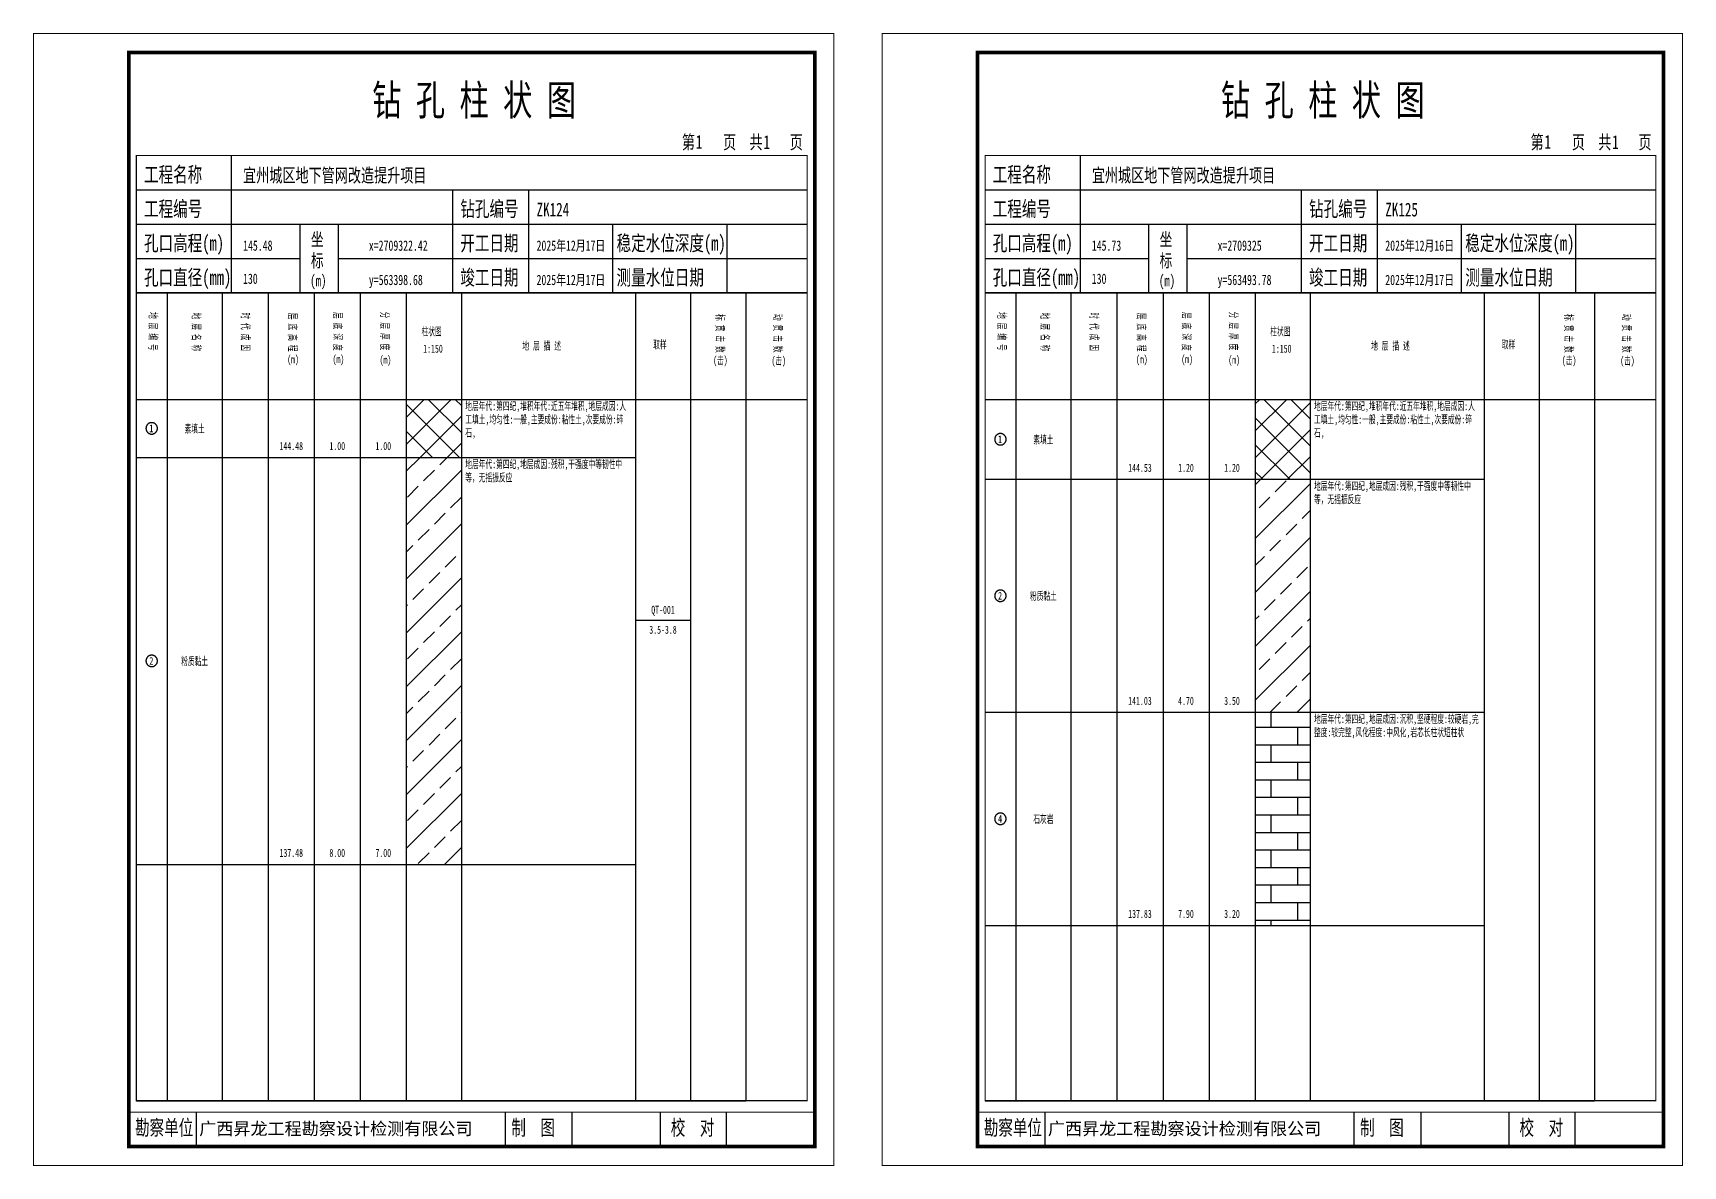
# Model space of a CAD drawing. Header units: millimetres. Extents: x 0 to 2711117, y 0 to 567555.
# Drawn here: x 32512.1 to 32945, y -0.1 to 297.1 of the extents above; entities that cross this region are included whole.
import ezdxf
from ezdxf.enums import TextEntityAlignment as Align

# ---------------------------------------------------------------- set-up
doc = ezdxf.new("R2010")
doc.units = ezdxf.units.MM
doc.layers.add('GICAD_POU_TEXTS', color=7, linetype='Continuous')
doc.layers.add('勘察点图例', color=7, linetype='Continuous')
doc.styles.add('HEAD_FONT', font='simfang.ttf', dxfattribs={"width": 0.6})
doc.styles.add('HEAD_FONT2', font='simfang.ttf', dxfattribs={"width": 0.6})
doc.styles.add('HT', font='simhei.ttf')
doc.styles.add('LZ_FONT', font='simfang.ttf', dxfattribs={"width": 0.7, "height": 8})
doc.styles.add('成果图图块', font='simfang.ttf', dxfattribs={"height": 2.5})
doc.styles.add('成果图表体', font='simfang.ttf', dxfattribs={"width": 0.6, "height": 2.1})
pattern_1 = [(45, (0, 0), (-3.5355339, 3.5355339), []), (135, (0, 0), (-3.5355339, -3.5355339), [])]
pattern_2 = [(45, (0, 0), (-7.0710678, 7.0710678), []), (45, (7.071, 0), (-7.0710678, 7.0710678), [4, -2])]

# ---------------------------------------------------------------- blocks, each defined once
blk = doc.blocks.new('ZK124')
for p, q in [((52, 229), (52, 265)), ((27, 256), (203, 256)), ((110, 229), (110, 256)), ((130, 229), (130, 256)), ((27, 247), (203, 247)), ((70, 229), (70, 247)), ((80, 229), (80, 247)), ((152, 229), (152, 247)), ((182, 229), (182, 247)), ((27, 238), (70, 238)), ((80, 238), (203, 238)), ((27, 229), (35.05, 229)), ((35.05, 229), (35.05, 17)), ((35.05, 229), (49.53, 229)), ((49.53, 229), (49.53, 17)), ((49.53, 229), (61.6, 229)), ((61.6, 229), (61.6, 17)), ((61.6, 229), (73.68, 229)), ((73.68, 229), (73.68, 17)), ((73.68, 229), (85.75, 229)), ((85.75, 229), (85.75, 17)), ((85.75, 229), (97.82, 229)), ((97.82, 229), (97.82, 17)), ((97.82, 229), (112.3, 229)), ((112.3, 229), (112.3, 17)), ((112.3, 229), (157.93, 229)), ((157.93, 229), (157.93, 17)), ((157.93, 229), (172.42, 229)), ((172.42, 229), (172.42, 17)), ((172.42, 229), (186.9, 229)), ((186.9, 229), (186.9, 17)), ((186.9, 229), (203, 229)), ((27, 201), (203, 201)), ((27, 17), (35.05, 17)), ((35.05, 17), (49.53, 17)), ((42.74, 4.95), (42.74, 13.95)), ((42.74, 4.95), (42.74, 13.95)), ((49.53, 17), (61.6, 17)), ((61.6, 17), (73.68, 17)), ((73.68, 17), (85.75, 17)), ((85.75, 17), (97.82, 17)), ((97.82, 17), (112.3, 17)), ((112.3, 17), (157.93, 17)), ((123.83, 4.95), (123.83, 13.95)), ((141.38, 4.95), (141.38, 13.95)), ((157.93, 17), (172.42, 17)), ((164.48, 4.95), (164.48, 13.95)), ((172.42, 17), (186.9, 17)), ((181.84, 4.95), (181.84, 13.95)), ((181.84, 4.95), (181.84, 13.95))]:
    blk.add_line(p, q)
for points, const_width in [([(0, 0), (210, 0), (210, 297), (0, 297)], 0.25), ([(25, 5), (205, 5), (205, 292), (25, 292)], 1), ([(27, 265), (203, 265), (203, 17), (27, 17)], 0.3)]:
    blk.add_lwpolyline(points, close=True, dxfattribs=dict(const_width=const_width))
at = {"const_width": 0.3}
for points in [[(27, 229), (203, 229)], [(25, 14), (205, 14)]]:
    blk.add_lwpolyline(points, dxfattribs=at)
at = {"style": 'LZ_FONT', "width": 0.7}
for s, height, p in [('钻 孔 柱 状 图', 8, (88.9, 275.54)), ('第', 3.6, (170.12, 266.7)), ('1', 3.6, (173.78, 266.75)), ('页', 3.6, (180.96, 266.7)), ('共', 3.6, (187.88, 266.7)), ('1', 3.6, (191.54, 266.7)), ('页', 3.6, (198.44, 266.7)), ('工程名称', 4, (29, 258)), ('宜州城区地下管网改造提升项目', 3.6, (55, 258)), ('工程编号', 4, (29, 249)), ('钻孔编号', 4, (112, 249)), ('ZK124', 3.6, (132, 249)), ('孔口高程(m)', 4, (29, 240)), ('145.48', 2.7, (55, 240)), ('坐', 3.5, (72.79, 241.24)), ('x=2709322.42', 2.7, (88, 240)), ('开工日期', 4, (112, 240)), ('2025年12月17日', 2.7, (132, 240)), ('稳定水位深度(m)', 4, (153, 240)), ('标', 3.5, (72.79, 235.7)), ('孔口直径(mm)', 4, (29, 231)), ('130', 2.7, (54.98, 231.31)), ('(m) ', 3, (72.59, 230.65)), ('竣工日期', 4, (112, 231)), ('2025年12月17日', 2.7, (132, 231)), ('测量水位日期', 4, (153, 231)), ('y=563398.68', 2.7, (88, 231)), ('勘察单位', 4, (26.65, 7.95)), ('制  图', 4, (125.4, 7.95)), ('校  对', 4, (167.22, 7.95))]:
    blk.add_text(s, height=height, dxfattribs=at).set_placement(p)
at = {"style": 'HT'}
blk.add_text('广西昇龙工程勘察设计检测有限公司', height=3.2865, dxfattribs=at).set_placement((43.48, 8.02))
at = {"char_height": 2.1, "width": 22.806, "attachment_point": 1, "rotation": 270, "style": 'HEAD_FONT'}
for s, insert in [('地 层 编 号', (32.46, 223.92)), ('地 层 名 称', (43.79, 223.76)), ('时 代 成 因', (56.67, 223.83)), ('层 底 高 程', (69.07, 223.71)), ('层 底 深 度', (80.9, 223.91)), ('分 层 厚 度', (93.26, 224.01)), ('标 贯 击 数', (181.21, 223.37)), ('动 贯 击 数', (196.38, 223.43))]:
    blk.add_mtext(s, dxfattribs=dict(at, insert=insert))
at = {"char_height": 2.1, "attachment_point": 1}
for s, insert, width, style in [('柱状图', (101.82, 219.87), 7.855, 'HEAD_FONT2'), ('取样', (162.58, 216.44), 7.855, 'HEAD_FONT2'), ('(m)', (66.58, 212.56), 4.7944, 'HEAD_FONT'), ('(m)', (78.47, 212.61), 4.7944, 'HEAD_FONT'), ('(m)', (90.81, 212.43), 4.7944, 'HEAD_FONT'), ('1:150', (102.26, 215.36), 6.9223, 'HEAD_FONT2'), ('地 层 描 述', (128.29, 216.11), 22.0781, 'HEAD_FONT2'), ('(击)', (178.33, 212.31), 7.855, 'HEAD_FONT2'), ('(击)', (193.64, 212.22), 7.855, 'HEAD_FONT2')]:
    blk.add_mtext(s, dxfattribs=dict(at, insert=insert, width=width, style=style))
blk = doc.blocks.new('ZK124_0')
at = {"color": 7}
blk.add_polyline3d([(-1.5, 0.02, 0), (-1.5, -0.06, 0), (-1.49, -0.13, 0), (-1.48, -0.2, 0), (-1.47, -0.28, 0), (-1.46, -0.35, 0), (-1.44, -0.42, 0), (-1.41, -0.49, 0), (-1.39, -0.56, 0), (-1.36, -0.63, 0), (-1.32, -0.69, 0), (-1.29, -0.76, 0), (-1.25, -0.82, 0), (-1.2, -0.88, 0), (-1.16, -0.94, 0), (-1.11, -0.99, 0), (-1.06, -1.04, 0), (-1.01, -1.1, 0), (-0.95, -1.14, 0), (-0.89, -1.19, 0), (-0.83, -1.23, 0), (-0.77, -1.27, 0), (-0.71, -1.31, 0), (-0.64, -1.34, 0), (-0.57, -1.37, 0), (-0.51, -1.4, 0), (-0.44, -1.42, 0), (-0.36, -1.44, 0), (-0.29, -1.46, 0), (-0.22, -1.47, 0), (-0.15, -1.48, 0), (-0.07, -1.48, 0), (0, -1.48, 0), (0.07, -1.48, 0), (0.15, -1.48, 0), (0.22, -1.47, 0), (0.29, -1.46, 0), (0.36, -1.44, 0), (0.44, -1.42, 0), (0.51, -1.4, 0), (0.57, -1.37, 0), (0.64, -1.34, 0), (0.71, -1.31, 0), (0.77, -1.27, 0), (0.83, -1.23, 0), (0.89, -1.19, 0), (0.95, -1.14, 0), (1.01, -1.1, 0), (1.06, -1.04, 0), (1.11, -0.99, 0), (1.16, -0.94, 0), (1.2, -0.88, 0), (1.25, -0.82, 0), (1.29, -0.76, 0), (1.32, -0.69, 0), (1.36, -0.63, 0), (1.39, -0.56, 0), (1.41, -0.49, 0), (1.44, -0.42, 0), (1.46, -0.35, 0), (1.47, -0.28, 0), (1.48, -0.2, 0), (1.49, -0.13, 0), (1.5, -0.06, 0), (1.5, 0.02, 0), (1.5, 0.09, 0), (1.49, 0.16, 0), (1.48, 0.24, 0), (1.47, 0.31, 0), (1.46, 0.38, 0), (1.44, 0.45, 0), (1.41, 0.52, 0), (1.39, 0.59, 0), (1.36, 0.66, 0), (1.32, 0.72, 0), (1.29, 0.79, 0), (1.25, 0.85, 0), (1.2, 0.91, 0), (1.16, 0.97, 0), (1.11, 1.02, 0), (1.06, 1.08, 0), (1.01, 1.13, 0), (0.95, 1.18, 0), (0.89, 1.22, 0), (0.83, 1.26, 0), (0.77, 1.3, 0), (0.71, 1.34, 0), (0.64, 1.37, 0), (0.57, 1.4, 0), (0.51, 1.43, 0), (0.44, 1.45, 0), (0.36, 1.47, 0), (0.29, 1.49, 0), (0.22, 1.5, 0), (0.15, 1.51, 0), (0.07, 1.51, 0), (0, 1.52, 0), (-0.07, 1.51, 0), (-0.15, 1.51, 0), (-0.22, 1.5, 0), (-0.29, 1.49, 0), (-0.36, 1.47, 0), (-0.44, 1.45, 0), (-0.51, 1.43, 0), (-0.57, 1.4, 0), (-0.64, 1.37, 0), (-0.71, 1.34, 0), (-0.77, 1.3, 0), (-0.83, 1.26, 0), (-0.89, 1.22, 0), (-0.95, 1.18, 0), (-1.01, 1.13, 0), (-1.06, 1.08, 0), (-1.11, 1.02, 0), (-1.16, 0.97, 0), (-1.2, 0.91, 0), (-1.25, 0.85, 0), (-1.29, 0.79, 0), (-1.32, 0.72, 0), (-1.36, 0.66, 0), (-1.39, 0.59, 0), (-1.41, 0.52, 0), (-1.44, 0.45, 0), (-1.46, 0.38, 0), (-1.47, 0.31, 0), (-1.48, 0.24, 0), (-1.49, 0.16, 0), (-1.5, 0.09, 0), (-1.5, 0.02, 0)], dxfattribs=at)
at = {"layer": 'GICAD_POU_TEXTS', "color": 7, "style": '成果图图块', "width": 0.7}
blk.add_text('1', height=2, dxfattribs=at).set_placement((-0.09, -0.99), align=Align.CENTER)
blk = doc.blocks.new('ZK124_1')
at = {"color": 7}
blk.add_polyline3d([(-1.5, 0.02, 0), (-1.5, -0.06, 0), (-1.49, -0.13, 0), (-1.48, -0.2, 0), (-1.47, -0.28, 0), (-1.46, -0.35, 0), (-1.44, -0.42, 0), (-1.41, -0.49, 0), (-1.39, -0.56, 0), (-1.36, -0.63, 0), (-1.32, -0.69, 0), (-1.29, -0.76, 0), (-1.25, -0.82, 0), (-1.2, -0.88, 0), (-1.16, -0.94, 0), (-1.11, -0.99, 0), (-1.06, -1.04, 0), (-1.01, -1.1, 0), (-0.95, -1.14, 0), (-0.89, -1.19, 0), (-0.83, -1.23, 0), (-0.77, -1.27, 0), (-0.71, -1.31, 0), (-0.64, -1.34, 0), (-0.57, -1.37, 0), (-0.51, -1.4, 0), (-0.44, -1.42, 0), (-0.36, -1.44, 0), (-0.29, -1.46, 0), (-0.22, -1.47, 0), (-0.15, -1.48, 0), (-0.07, -1.48, 0), (0, -1.48, 0), (0.07, -1.48, 0), (0.15, -1.48, 0), (0.22, -1.47, 0), (0.29, -1.46, 0), (0.36, -1.44, 0), (0.44, -1.42, 0), (0.51, -1.4, 0), (0.57, -1.37, 0), (0.64, -1.34, 0), (0.71, -1.31, 0), (0.77, -1.27, 0), (0.83, -1.23, 0), (0.89, -1.19, 0), (0.95, -1.14, 0), (1.01, -1.1, 0), (1.06, -1.04, 0), (1.11, -0.99, 0), (1.16, -0.94, 0), (1.2, -0.88, 0), (1.25, -0.82, 0), (1.29, -0.76, 0), (1.32, -0.69, 0), (1.36, -0.63, 0), (1.39, -0.56, 0), (1.41, -0.49, 0), (1.44, -0.42, 0), (1.46, -0.35, 0), (1.47, -0.28, 0), (1.48, -0.2, 0), (1.49, -0.13, 0), (1.5, -0.06, 0), (1.5, 0.02, 0), (1.5, 0.09, 0), (1.49, 0.16, 0), (1.48, 0.24, 0), (1.47, 0.31, 0), (1.46, 0.38, 0), (1.44, 0.45, 0), (1.41, 0.52, 0), (1.39, 0.59, 0), (1.36, 0.66, 0), (1.32, 0.72, 0), (1.29, 0.79, 0), (1.25, 0.85, 0), (1.2, 0.91, 0), (1.16, 0.97, 0), (1.11, 1.02, 0), (1.06, 1.08, 0), (1.01, 1.13, 0), (0.95, 1.18, 0), (0.89, 1.22, 0), (0.83, 1.26, 0), (0.77, 1.3, 0), (0.71, 1.34, 0), (0.64, 1.37, 0), (0.57, 1.4, 0), (0.51, 1.43, 0), (0.44, 1.45, 0), (0.36, 1.47, 0), (0.29, 1.49, 0), (0.22, 1.5, 0), (0.15, 1.51, 0), (0.07, 1.51, 0), (0, 1.52, 0), (-0.07, 1.51, 0), (-0.15, 1.51, 0), (-0.22, 1.5, 0), (-0.29, 1.49, 0), (-0.36, 1.47, 0), (-0.44, 1.45, 0), (-0.51, 1.43, 0), (-0.57, 1.4, 0), (-0.64, 1.37, 0), (-0.71, 1.34, 0), (-0.77, 1.3, 0), (-0.83, 1.26, 0), (-0.89, 1.22, 0), (-0.95, 1.18, 0), (-1.01, 1.13, 0), (-1.06, 1.08, 0), (-1.11, 1.02, 0), (-1.16, 0.97, 0), (-1.2, 0.91, 0), (-1.25, 0.85, 0), (-1.29, 0.79, 0), (-1.32, 0.72, 0), (-1.36, 0.66, 0), (-1.39, 0.59, 0), (-1.41, 0.52, 0), (-1.44, 0.45, 0), (-1.46, 0.38, 0), (-1.47, 0.31, 0), (-1.48, 0.24, 0), (-1.49, 0.16, 0), (-1.5, 0.09, 0), (-1.5, 0.02, 0)], dxfattribs=at)
at = {"layer": 'GICAD_POU_TEXTS', "color": 7, "style": '成果图图块', "width": 0.7}
blk.add_text('2', height=2, dxfattribs=at).set_placement((-0.09, -0.99), align=Align.CENTER)
blk = doc.blocks.new('ZK125')
for p, q in [((52, 229), (52, 265)), ((27, 256), (203, 256)), ((110, 229), (110, 256)), ((130, 229), (130, 256)), ((27, 247), (203, 247)), ((70, 229), (70, 247)), ((80, 229), (80, 247)), ((152, 229), (152, 247)), ((182, 229), (182, 247)), ((27, 238), (70, 238)), ((80, 238), (203, 238)), ((27, 229), (35.05, 229)), ((35.05, 229), (35.05, 17)), ((35.05, 229), (49.53, 229)), ((49.53, 229), (49.53, 17)), ((49.53, 229), (61.6, 229)), ((61.6, 229), (61.6, 17)), ((61.6, 229), (73.68, 229)), ((73.68, 229), (73.68, 17)), ((73.68, 229), (85.75, 229)), ((85.75, 229), (85.75, 17)), ((85.75, 229), (97.82, 229)), ((97.82, 229), (97.82, 17)), ((97.82, 229), (112.3, 229)), ((112.3, 229), (112.3, 17)), ((112.3, 229), (157.93, 229)), ((157.93, 229), (157.93, 17)), ((157.93, 229), (172.42, 229)), ((172.42, 229), (172.42, 17)), ((172.42, 229), (186.9, 229)), ((186.9, 229), (186.9, 17)), ((186.9, 229), (203, 229)), ((27, 201), (203, 201)), ((27, 17), (35.05, 17)), ((35.05, 17), (49.53, 17)), ((42.74, 4.95), (42.74, 13.95)), ((42.74, 4.95), (42.74, 13.95)), ((49.53, 17), (61.6, 17)), ((61.6, 17), (73.68, 17)), ((73.68, 17), (85.75, 17)), ((85.75, 17), (97.82, 17)), ((97.82, 17), (112.3, 17)), ((112.3, 17), (157.93, 17)), ((123.83, 4.95), (123.83, 13.95)), ((141.38, 4.95), (141.38, 13.95)), ((157.93, 17), (172.42, 17)), ((164.48, 4.95), (164.48, 13.95)), ((172.42, 17), (186.9, 17)), ((181.84, 4.95), (181.84, 13.95)), ((181.84, 4.95), (181.84, 13.95))]:
    blk.add_line(p, q)
for points, const_width in [([(0, 0), (210, 0), (210, 297), (0, 297)], 0.25), ([(25, 5), (205, 5), (205, 292), (25, 292)], 1), ([(27, 265), (203, 265), (203, 17), (27, 17)], 0.3)]:
    blk.add_lwpolyline(points, close=True, dxfattribs=dict(const_width=const_width))
at = {"const_width": 0.3}
for points in [[(27, 229), (203, 229)], [(25, 14), (205, 14)]]:
    blk.add_lwpolyline(points, dxfattribs=at)
at = {"style": 'LZ_FONT', "width": 0.7}
for s, height, p in [('钻 孔 柱 状 图', 8, (88.9, 275.54)), ('第', 3.6, (170.12, 266.7)), ('1', 3.6, (173.78, 266.75)), ('页', 3.6, (180.96, 266.7)), ('共', 3.6, (187.88, 266.7)), ('1', 3.6, (191.54, 266.7)), ('页', 3.6, (198.44, 266.7)), ('工程名称', 4, (29, 258)), ('宜州城区地下管网改造提升项目', 3.6, (55, 258)), ('工程编号', 4, (29, 249)), ('钻孔编号', 4, (112, 249)), ('ZK125', 3.6, (132, 249)), ('孔口高程(m)', 4, (29, 240)), ('145.73', 2.7, (55, 240)), ('坐', 3.5, (72.79, 241.24)), ('x=2709325', 2.7, (88, 240)), ('开工日期', 4, (112, 240)), ('2025年12月16日', 2.7, (132, 240)), ('稳定水位深度(m)', 4, (153, 240)), ('标', 3.5, (72.79, 235.7)), ('孔口直径(mm)', 4, (29, 231)), ('130', 2.7, (54.98, 231.31)), ('(m) ', 3, (72.59, 230.65)), ('竣工日期', 4, (112, 231)), ('2025年12月17日', 2.7, (132, 231)), ('测量水位日期', 4, (153, 231)), ('y=563493.78', 2.7, (88, 231)), ('勘察单位', 4, (26.65, 7.95)), ('制  图', 4, (125.4, 7.95)), ('校  对', 4, (167.22, 7.95))]:
    blk.add_text(s, height=height, dxfattribs=at).set_placement(p)
at = {"style": 'HT'}
blk.add_text('广西昇龙工程勘察设计检测有限公司', height=3.2865, dxfattribs=at).set_placement((43.48, 8.02))
at = {"char_height": 2.1, "width": 22.806, "attachment_point": 1, "rotation": 270, "style": 'HEAD_FONT'}
for s, insert in [('地 层 编 号', (32.46, 223.92)), ('地 层 名 称', (43.79, 223.76)), ('时 代 成 因', (56.67, 223.83)), ('层 底 高 程', (69.07, 223.71)), ('层 底 深 度', (80.9, 223.91)), ('分 层 厚 度', (93.26, 224.01)), ('标 贯 击 数', (181.21, 223.37)), ('动 贯 击 数', (196.38, 223.43))]:
    blk.add_mtext(s, dxfattribs=dict(at, insert=insert))
at = {"char_height": 2.1, "attachment_point": 1}
for s, insert, width, style in [('柱状图', (101.82, 219.87), 7.855, 'HEAD_FONT2'), ('取样', (162.58, 216.44), 7.855, 'HEAD_FONT2'), ('(m)', (66.58, 212.56), 4.7944, 'HEAD_FONT'), ('(m)', (78.47, 212.61), 4.7944, 'HEAD_FONT'), ('(m)', (90.81, 212.43), 4.7944, 'HEAD_FONT'), ('1:150', (102.26, 215.36), 6.9223, 'HEAD_FONT2'), ('地 层 描 述', (128.29, 216.11), 22.0781, 'HEAD_FONT2'), ('(击)', (178.33, 212.31), 7.855, 'HEAD_FONT2'), ('(击)', (193.64, 212.22), 7.855, 'HEAD_FONT2')]:
    blk.add_mtext(s, dxfattribs=dict(at, insert=insert, width=width, style=style))
blk = doc.blocks.new('ZK125_0')
at = {"color": 7}
blk.add_polyline3d([(-1.5, 0.02, 0), (-1.5, -0.06, 0), (-1.49, -0.13, 0), (-1.48, -0.2, 0), (-1.47, -0.28, 0), (-1.46, -0.35, 0), (-1.44, -0.42, 0), (-1.41, -0.49, 0), (-1.39, -0.56, 0), (-1.36, -0.63, 0), (-1.32, -0.69, 0), (-1.29, -0.76, 0), (-1.25, -0.82, 0), (-1.2, -0.88, 0), (-1.16, -0.94, 0), (-1.11, -0.99, 0), (-1.06, -1.04, 0), (-1.01, -1.1, 0), (-0.95, -1.14, 0), (-0.89, -1.19, 0), (-0.83, -1.23, 0), (-0.77, -1.27, 0), (-0.71, -1.31, 0), (-0.64, -1.34, 0), (-0.57, -1.37, 0), (-0.51, -1.4, 0), (-0.44, -1.42, 0), (-0.36, -1.44, 0), (-0.29, -1.46, 0), (-0.22, -1.47, 0), (-0.15, -1.48, 0), (-0.07, -1.48, 0), (0, -1.48, 0), (0.07, -1.48, 0), (0.15, -1.48, 0), (0.22, -1.47, 0), (0.29, -1.46, 0), (0.36, -1.44, 0), (0.44, -1.42, 0), (0.51, -1.4, 0), (0.57, -1.37, 0), (0.64, -1.34, 0), (0.71, -1.31, 0), (0.77, -1.27, 0), (0.83, -1.23, 0), (0.89, -1.19, 0), (0.95, -1.14, 0), (1.01, -1.1, 0), (1.06, -1.04, 0), (1.11, -0.99, 0), (1.16, -0.94, 0), (1.2, -0.88, 0), (1.25, -0.82, 0), (1.29, -0.76, 0), (1.32, -0.69, 0), (1.36, -0.63, 0), (1.39, -0.56, 0), (1.41, -0.49, 0), (1.44, -0.42, 0), (1.46, -0.35, 0), (1.47, -0.28, 0), (1.48, -0.2, 0), (1.49, -0.13, 0), (1.5, -0.06, 0), (1.5, 0.02, 0), (1.5, 0.09, 0), (1.49, 0.16, 0), (1.48, 0.24, 0), (1.47, 0.31, 0), (1.46, 0.38, 0), (1.44, 0.45, 0), (1.41, 0.52, 0), (1.39, 0.59, 0), (1.36, 0.66, 0), (1.32, 0.72, 0), (1.29, 0.79, 0), (1.25, 0.85, 0), (1.2, 0.91, 0), (1.16, 0.97, 0), (1.11, 1.02, 0), (1.06, 1.08, 0), (1.01, 1.13, 0), (0.95, 1.18, 0), (0.89, 1.22, 0), (0.83, 1.26, 0), (0.77, 1.3, 0), (0.71, 1.34, 0), (0.64, 1.37, 0), (0.57, 1.4, 0), (0.51, 1.43, 0), (0.44, 1.45, 0), (0.36, 1.47, 0), (0.29, 1.49, 0), (0.22, 1.5, 0), (0.15, 1.51, 0), (0.07, 1.51, 0), (0, 1.52, 0), (-0.07, 1.51, 0), (-0.15, 1.51, 0), (-0.22, 1.5, 0), (-0.29, 1.49, 0), (-0.36, 1.47, 0), (-0.44, 1.45, 0), (-0.51, 1.43, 0), (-0.57, 1.4, 0), (-0.64, 1.37, 0), (-0.71, 1.34, 0), (-0.77, 1.3, 0), (-0.83, 1.26, 0), (-0.89, 1.22, 0), (-0.95, 1.18, 0), (-1.01, 1.13, 0), (-1.06, 1.08, 0), (-1.11, 1.02, 0), (-1.16, 0.97, 0), (-1.2, 0.91, 0), (-1.25, 0.85, 0), (-1.29, 0.79, 0), (-1.32, 0.72, 0), (-1.36, 0.66, 0), (-1.39, 0.59, 0), (-1.41, 0.52, 0), (-1.44, 0.45, 0), (-1.46, 0.38, 0), (-1.47, 0.31, 0), (-1.48, 0.24, 0), (-1.49, 0.16, 0), (-1.5, 0.09, 0), (-1.5, 0.02, 0)], dxfattribs=at)
at = {"layer": 'GICAD_POU_TEXTS', "color": 7, "style": '成果图图块', "width": 0.7}
blk.add_text('1', height=2, dxfattribs=at).set_placement((-0.09, -0.99), align=Align.CENTER)
blk = doc.blocks.new('ZK125_1')
at = {"color": 7}
blk.add_polyline3d([(-1.5, 0.02, 0), (-1.5, -0.06, 0), (-1.49, -0.13, 0), (-1.48, -0.2, 0), (-1.47, -0.28, 0), (-1.46, -0.35, 0), (-1.44, -0.42, 0), (-1.41, -0.49, 0), (-1.39, -0.56, 0), (-1.36, -0.63, 0), (-1.32, -0.69, 0), (-1.29, -0.76, 0), (-1.25, -0.82, 0), (-1.2, -0.88, 0), (-1.16, -0.94, 0), (-1.11, -0.99, 0), (-1.06, -1.04, 0), (-1.01, -1.1, 0), (-0.95, -1.14, 0), (-0.89, -1.19, 0), (-0.83, -1.23, 0), (-0.77, -1.27, 0), (-0.71, -1.31, 0), (-0.64, -1.34, 0), (-0.57, -1.37, 0), (-0.51, -1.4, 0), (-0.44, -1.42, 0), (-0.36, -1.44, 0), (-0.29, -1.46, 0), (-0.22, -1.47, 0), (-0.15, -1.48, 0), (-0.07, -1.48, 0), (0, -1.48, 0), (0.07, -1.48, 0), (0.15, -1.48, 0), (0.22, -1.47, 0), (0.29, -1.46, 0), (0.36, -1.44, 0), (0.44, -1.42, 0), (0.51, -1.4, 0), (0.57, -1.37, 0), (0.64, -1.34, 0), (0.71, -1.31, 0), (0.77, -1.27, 0), (0.83, -1.23, 0), (0.89, -1.19, 0), (0.95, -1.14, 0), (1.01, -1.1, 0), (1.06, -1.04, 0), (1.11, -0.99, 0), (1.16, -0.94, 0), (1.2, -0.88, 0), (1.25, -0.82, 0), (1.29, -0.76, 0), (1.32, -0.69, 0), (1.36, -0.63, 0), (1.39, -0.56, 0), (1.41, -0.49, 0), (1.44, -0.42, 0), (1.46, -0.35, 0), (1.47, -0.28, 0), (1.48, -0.2, 0), (1.49, -0.13, 0), (1.5, -0.06, 0), (1.5, 0.02, 0), (1.5, 0.09, 0), (1.49, 0.16, 0), (1.48, 0.24, 0), (1.47, 0.31, 0), (1.46, 0.38, 0), (1.44, 0.45, 0), (1.41, 0.52, 0), (1.39, 0.59, 0), (1.36, 0.66, 0), (1.32, 0.72, 0), (1.29, 0.79, 0), (1.25, 0.85, 0), (1.2, 0.91, 0), (1.16, 0.97, 0), (1.11, 1.02, 0), (1.06, 1.08, 0), (1.01, 1.13, 0), (0.95, 1.18, 0), (0.89, 1.22, 0), (0.83, 1.26, 0), (0.77, 1.3, 0), (0.71, 1.34, 0), (0.64, 1.37, 0), (0.57, 1.4, 0), (0.51, 1.43, 0), (0.44, 1.45, 0), (0.36, 1.47, 0), (0.29, 1.49, 0), (0.22, 1.5, 0), (0.15, 1.51, 0), (0.07, 1.51, 0), (0, 1.52, 0), (-0.07, 1.51, 0), (-0.15, 1.51, 0), (-0.22, 1.5, 0), (-0.29, 1.49, 0), (-0.36, 1.47, 0), (-0.44, 1.45, 0), (-0.51, 1.43, 0), (-0.57, 1.4, 0), (-0.64, 1.37, 0), (-0.71, 1.34, 0), (-0.77, 1.3, 0), (-0.83, 1.26, 0), (-0.89, 1.22, 0), (-0.95, 1.18, 0), (-1.01, 1.13, 0), (-1.06, 1.08, 0), (-1.11, 1.02, 0), (-1.16, 0.97, 0), (-1.2, 0.91, 0), (-1.25, 0.85, 0), (-1.29, 0.79, 0), (-1.32, 0.72, 0), (-1.36, 0.66, 0), (-1.39, 0.59, 0), (-1.41, 0.52, 0), (-1.44, 0.45, 0), (-1.46, 0.38, 0), (-1.47, 0.31, 0), (-1.48, 0.24, 0), (-1.49, 0.16, 0), (-1.5, 0.09, 0), (-1.5, 0.02, 0)], dxfattribs=at)
at = {"layer": 'GICAD_POU_TEXTS', "color": 7, "style": '成果图图块', "width": 0.7}
blk.add_text('2', height=2, dxfattribs=at).set_placement((-0.09, -0.99), align=Align.CENTER)
blk = doc.blocks.new('ZK125_2')
at = {"color": 7}
blk.add_polyline3d([(-1.5, 0.02, 0), (-1.5, -0.06, 0), (-1.49, -0.13, 0), (-1.48, -0.2, 0), (-1.47, -0.28, 0), (-1.46, -0.35, 0), (-1.44, -0.42, 0), (-1.41, -0.49, 0), (-1.39, -0.56, 0), (-1.36, -0.63, 0), (-1.32, -0.69, 0), (-1.29, -0.76, 0), (-1.25, -0.82, 0), (-1.2, -0.88, 0), (-1.16, -0.94, 0), (-1.11, -0.99, 0), (-1.06, -1.04, 0), (-1.01, -1.1, 0), (-0.95, -1.14, 0), (-0.89, -1.19, 0), (-0.83, -1.23, 0), (-0.77, -1.27, 0), (-0.71, -1.31, 0), (-0.64, -1.34, 0), (-0.57, -1.37, 0), (-0.51, -1.4, 0), (-0.44, -1.42, 0), (-0.36, -1.44, 0), (-0.29, -1.46, 0), (-0.22, -1.47, 0), (-0.15, -1.48, 0), (-0.07, -1.48, 0), (0, -1.48, 0), (0.07, -1.48, 0), (0.15, -1.48, 0), (0.22, -1.47, 0), (0.29, -1.46, 0), (0.36, -1.44, 0), (0.44, -1.42, 0), (0.51, -1.4, 0), (0.57, -1.37, 0), (0.64, -1.34, 0), (0.71, -1.31, 0), (0.77, -1.27, 0), (0.83, -1.23, 0), (0.89, -1.19, 0), (0.95, -1.14, 0), (1.01, -1.1, 0), (1.06, -1.04, 0), (1.11, -0.99, 0), (1.16, -0.94, 0), (1.2, -0.88, 0), (1.25, -0.82, 0), (1.29, -0.76, 0), (1.32, -0.69, 0), (1.36, -0.63, 0), (1.39, -0.56, 0), (1.41, -0.49, 0), (1.44, -0.42, 0), (1.46, -0.35, 0), (1.47, -0.28, 0), (1.48, -0.2, 0), (1.49, -0.13, 0), (1.5, -0.06, 0), (1.5, 0.02, 0), (1.5, 0.09, 0), (1.49, 0.16, 0), (1.48, 0.24, 0), (1.47, 0.31, 0), (1.46, 0.38, 0), (1.44, 0.45, 0), (1.41, 0.52, 0), (1.39, 0.59, 0), (1.36, 0.66, 0), (1.32, 0.72, 0), (1.29, 0.79, 0), (1.25, 0.85, 0), (1.2, 0.91, 0), (1.16, 0.97, 0), (1.11, 1.02, 0), (1.06, 1.08, 0), (1.01, 1.13, 0), (0.95, 1.18, 0), (0.89, 1.22, 0), (0.83, 1.26, 0), (0.77, 1.3, 0), (0.71, 1.34, 0), (0.64, 1.37, 0), (0.57, 1.4, 0), (0.51, 1.43, 0), (0.44, 1.45, 0), (0.36, 1.47, 0), (0.29, 1.49, 0), (0.22, 1.5, 0), (0.15, 1.51, 0), (0.07, 1.51, 0), (0, 1.52, 0), (-0.07, 1.51, 0), (-0.15, 1.51, 0), (-0.22, 1.5, 0), (-0.29, 1.49, 0), (-0.36, 1.47, 0), (-0.44, 1.45, 0), (-0.51, 1.43, 0), (-0.57, 1.4, 0), (-0.64, 1.37, 0), (-0.71, 1.34, 0), (-0.77, 1.3, 0), (-0.83, 1.26, 0), (-0.89, 1.22, 0), (-0.95, 1.18, 0), (-1.01, 1.13, 0), (-1.06, 1.08, 0), (-1.11, 1.02, 0), (-1.16, 0.97, 0), (-1.2, 0.91, 0), (-1.25, 0.85, 0), (-1.29, 0.79, 0), (-1.32, 0.72, 0), (-1.36, 0.66, 0), (-1.39, 0.59, 0), (-1.41, 0.52, 0), (-1.44, 0.45, 0), (-1.46, 0.38, 0), (-1.47, 0.31, 0), (-1.48, 0.24, 0), (-1.49, 0.16, 0), (-1.5, 0.09, 0), (-1.5, 0.02, 0)], dxfattribs=at)
at = {"layer": 'GICAD_POU_TEXTS', "color": 7, "style": '成果图图块', "width": 0.7}
blk.add_text('4', height=2, dxfattribs=at).set_placement((-0.09, -0.99), align=Align.CENTER)

msp = doc.modelspace()

# ---------------------------------------------------------------- hatches: boundary and pattern name
at = {"layer": '勘察点图例'}
h = msp.add_hatch(dxfattribs=at)
h.set_pattern_fill('GKSTT', color=256, scale=0.5, style=0, pattern_type=2)
h.set_pattern_definition(pattern_1)
h.paths.add_polyline_path([(32610.05, 185.75), (32624.53, 185.75), (32624.53, 201), (32610.05, 201)])
h = msp.add_hatch(dxfattribs=at)
h.set_pattern_fill('GKSTT', color=256, scale=0.5, style=0, pattern_type=2)
h.set_pattern_definition(pattern_1)
h.paths.add_polyline_path([(32832.73, 180.04), (32847.22, 180.04), (32847.22, 201), (32832.73, 201)])
h = msp.add_hatch(dxfattribs=at)
h.set_pattern_fill('GKFZNT', color=256, scale=0.5, style=0, pattern_type=2)
h.set_pattern_definition(pattern_2)
h.paths.add_polyline_path([(32610.05, 79), (32624.53, 79), (32624.53, 185.75), (32610.05, 185.75)])
h = msp.add_hatch(dxfattribs=at)
h.set_pattern_fill('GKFZNT', color=256, scale=0.5, style=0, pattern_type=2)
h.set_pattern_definition(pattern_2)
h.paths.add_polyline_path([(32832.73, 118.9), (32847.22, 118.9), (32847.22, 180.04), (32832.73, 180.04)])
h = msp.add_hatch(dxfattribs=at)
h.set_pattern_fill('GKSHY', color=256, scale=0.5, style=0, pattern_type=2)
h.set_pattern_definition([(0, (0, 0), (0, 4.6), []), (90, (0, 0), (-7, 4.6), [4.6, -4.6])])
h.paths.add_polyline_path([(32832.73, 63), (32847.22, 63), (32847.22, 118.9), (32832.73, 118.9)])

# ---------------------------------------------------------------- linework, layer by layer
for p, q in [((32539.23, 185.75), (32624.53, 185.75)), ((32624.53, 185.75), (32670.16, 185.75)), ((32761.92, 180.04), (32847.22, 180.04)), ((32847.22, 180.04), (32892.85, 180.04)), ((32670.16, 143.05), (32684.65, 143.05)), ((32761.92, 118.9), (32847.22, 118.9)), ((32847.22, 118.9), (32892.85, 118.9)), ((32539.23, 79), (32624.53, 79)), ((32624.53, 79), (32670.16, 79)), ((32761.92, 63), (32847.22, 63)), ((32847.22, 63), (32892.85, 63))]:
    msp.add_line(p, q, dxfattribs=at)

# ---------------------------------------------------------------- block references
for name, p in [('ZK124', (32512.23, 0)), ('ZK125', (32734.92, 0)), ('ZK124_0', (32543.25, 193.38)), ('ZK125_0', (32765.94, 190.52)), ('ZK125_1', (32765.94, 149.47)), ('ZK124_1', (32543.25, 132.38)), ('ZK125_2', (32765.94, 90.95))]:
    msp.add_blockref(name, p, dxfattribs=at)

# ---------------------------------------------------------------- texts
at = {"layer": '勘察点图例', "style": '成果图表体', "width": 0.6}
for s, p in [('素填土', (32554.52, 193.38)), ('素填土', (32777.21, 190.52)), ('144.48', (32579.87, 188.75)), ('1.00', (32591.94, 188.75)), ('1.00', (32604.01, 188.75)), ('144.53', (32802.56, 183.04)), ('1.20', (32814.63, 183.04)), ('1.20', (32826.7, 183.04)), ('粉质黏土', (32777.21, 149.47)), ('QT-001', (32677.41, 145.55)), ('3.5-3.8', (32677.41, 140.55)), ('粉质黏土', (32554.52, 132.38)), ('141.03', (32802.56, 121.9)), ('4.70', (32814.63, 121.9)), ('3.50', (32826.7, 121.9)), ('石灰岩', (32777.21, 90.95)), ('137.48', (32579.87, 82)), ('8.00', (32591.94, 82)), ('7.00', (32604.01, 82)), ('137.83', (32802.56, 66)), ('7.90', (32814.63, 66)), ('3.20', (32826.7, 66))]:
    msp.add_text(s, height=2.1, dxfattribs=at).set_placement(p, align=Align.MIDDLE)
at = {"layer": '勘察点图例', "char_height": 2.1, "width": 43.6296, "attachment_point": 1, "style": '成果图表体'}
for s, insert in [('地层年代:第四纪,堆积年代:近五年堆积,地层成因:人工填土,均匀性:一般,主要成份:粘性土,次要成份:碎石,', (32625.53, 200.3)), ('地层年代:第四纪,堆积年代:近五年堆积,地层成因:人工填土,均匀性:一般,主要成份:粘性土,次要成份:碎石,', (32848.22, 200.3)), ('地层年代:第四纪,地层成因:残积,干强度中等韧性中等，无摇振反应', (32625.53, 185.05)), ('地层年代:第四纪,地层成因:残积,干强度中等韧性中等，无摇振反应', (32848.22, 179.34)), ('地层年代:第四纪,地层成因:沉积,坚硬程度:较硬岩,完整度:较完整,风化程度:中风化,岩芯长柱状短柱状', (32848.22, 118.2))]:
    msp.add_mtext(s, dxfattribs=dict(at, insert=insert))

doc.saveas('drawing.dxf')
